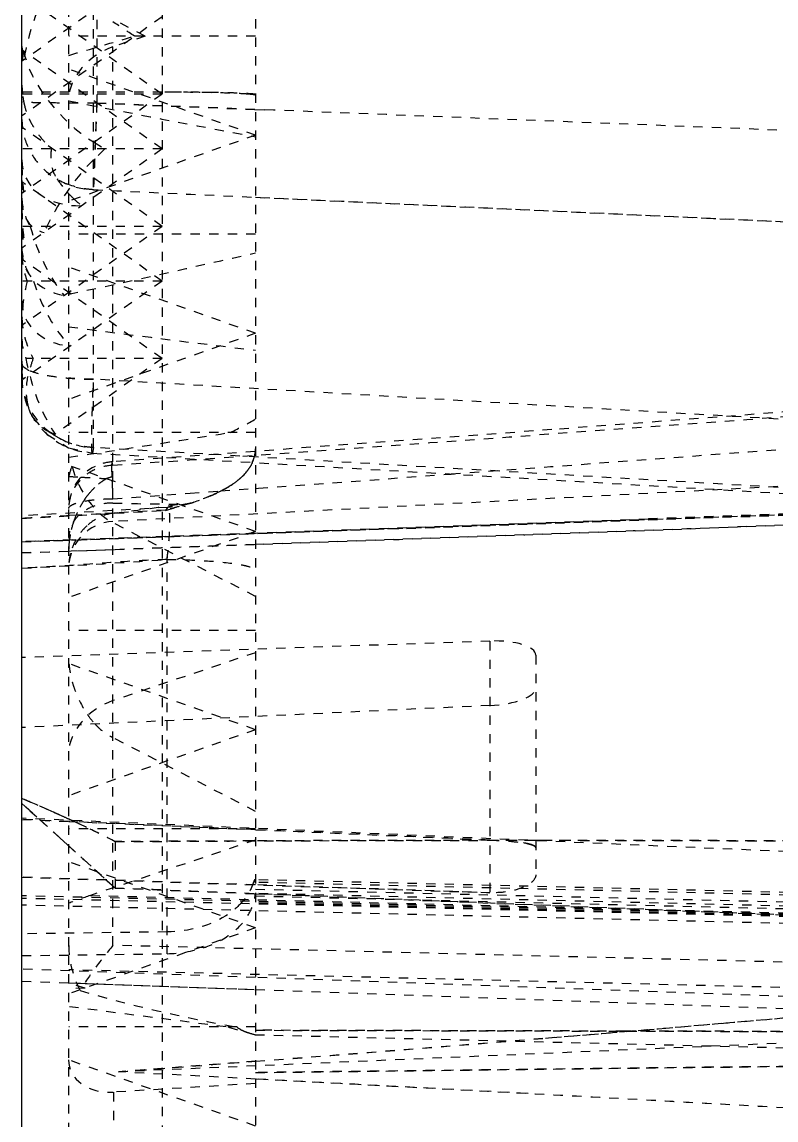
# Model space of a CAD drawing. Header units: millimetres. Extents: x 2089 to 2530, y 1631 to 2074.
# Drawn here: x 2403.78 to 2411.89, y 1802.09 to 1813.9 of the extents above; entities that cross this region are included whole.
import ezdxf

# ---------------------------------------------------------------- set-up
doc = ezdxf.new("R2010")
doc.units = ezdxf.units.MM
doc.linetypes.add('HIDDEN', pattern=[0.2, 0.1, -0.1])
doc.layers.add('DEFAULT_2', color=8, linetype='HIDDEN')

msp = doc.modelspace()

# ---------------------------------------------------------------- linework, layer by layer
at = {"color": 7, "linetype": 'Continuous'}
msp.add_line((2403.781, 1713.577), (2403.781, 2013.577), dxfattribs=at)
at = {"layer": 'DEFAULT_2', "color": 8, "linetype": 'HIDDEN'}
for p, q in [((2406.294, 1857.933), (2406.294, 1775.063)), ((2405.289, 1854.83), (2405.289, 1774.058)), ((2404.55, 1809.323), (2404.55, 1822.565)), ((2404.585, 1818.723), (2404.585, 1813.028)), ((2404.284, 1799.357), (2404.284, 1817.431)), ((2405.289, 1814.545), (2403.781, 1813.479)), ((2405.289, 1813.124), (2403.781, 1814.19)), ((2405.289, 1813.956), (2403.781, 1812.891)), ((2405.106, 1813.75), (2404.76, 1813.929)), ((2406.294, 1813.75), (2404.284, 1813.75)), ((2405.106, 1813.75), (2404.76, 1813.634)), ((2405.289, 1812.535), (2403.781, 1813.601)), ((2404.76, 1803.968), (2404.76, 1813.634)), ((2406.294, 1812.684), (2404.284, 1813.394)), ((2405.289, 1813.146), (2403.781, 1813.146)), ((2405.289, 1813.124), (2403.781, 1813.124)), ((2405.289, 1813.124), (2403.781, 1812.058)), ((2404.585, 1813.028), (2404.55, 1812.097)), ((2406.487, 1812.953), (2404.585, 1813.028)), ((2404.585, 1813.028), (2406.287, 1812.96)), ((2406.287, 1812.96), (2406.487, 1812.953)), ((2405.289, 1811.703), (2403.781, 1812.769)), ((2406.294, 1812.684), (2404.284, 1811.973)), ((2405.289, 1812.535), (2403.781, 1812.535)), ((2405.289, 1812.535), (2403.781, 1811.469)), ((2404.673, 1812.535), (2404.55, 1812.417)), ((2404.551, 1812.611), (2404.673, 1812.535)), ((2405.289, 1811.114), (2403.781, 1812.18)), ((2404.55, 1812.097), (2406.293, 1812.016)), ((2405.289, 1811.703), (2403.781, 1811.703)), ((2405.289, 1811.703), (2403.783, 1810.638)), ((2406.294, 1811.618), (2404.284, 1811.618)), ((2405.289, 1810.281), (2403.781, 1811.347)), ((2406.294, 1810.552), (2404.284, 1811.263)), ((2405.289, 1811.114), (2403.781, 1811.114)), ((2405.289, 1811.114), (2403.789, 1810.054)), ((2406.294, 1810.552), (2404.284, 1809.841)), ((2405.289, 1810.281), (2403.823, 1810.281)), ((2405.289, 1810.281), (2404.137, 1809.467)), ((2425.891, 1808.816), (2404.55, 1810.058)), ((2403.901, 1809.643), (2404.05, 1809.466)), ((2425.891, 1809.635), (2404.76, 1808.528)), ((2404.05, 1809.466), (2404.283, 1809.321)), ((2406.294, 1809.486), (2404.284, 1809.486)), ((2409.481, 1809.516), (2404.75, 1809.169)), ((2404.283, 1809.321), (2404.538, 1809.263)), ((2404.55, 1809.323), (2404.538, 1809.263)), ((2404.538, 1809.263), (2425.891, 1808.02)), ((2425.891, 1808.081), (2404.55, 1809.323)), ((2406.294, 1808.42), (2404.284, 1809.131)), ((2404.76, 1809.132), (2404.75, 1809.169)), ((2425.408, 1809.113), (2410.505, 1808.554)), ((2425.406, 1809.061), (2403.781, 1808.306)), ((2406.325, 1808.886), (2408.399, 1809.038)), ((2405.916, 1808.856), (2406.294, 1808.884)), ((2406.294, 1808.884), (2406.325, 1808.886)), ((2404.76, 1808.772), (2405.338, 1808.814)), ((2405.338, 1808.814), (2405.589, 1808.832)), ((2405.589, 1808.832), (2405.916, 1808.856)), ((2405.348, 1808.679), (2403.781, 1808.588)), ((2403.781, 1808.56), (2405.324, 1808.647)), ((2405.327, 1808.65), (2404.807, 1808.62)), ((2405.324, 1808.647), (2405.597, 1808.726)), ((2405.348, 1808.679), (2405.324, 1808.647)), ((2405.348, 1808.679), (2405.327, 1808.649)), ((2405.597, 1808.726), (2405.348, 1808.679)), ((2405.383, 1808.682), (2405.348, 1808.679)), ((2405.597, 1808.726), (2405.383, 1808.682)), ((2410.517, 1808.554), (2403.781, 1808.31)), ((2404.366, 1808.595), (2404.291, 1808.591)), ((2404.625, 1808.61), (2404.366, 1808.595)), ((2404.771, 1808.618), (2404.625, 1808.61)), ((2404.807, 1808.62), (2404.771, 1808.618)), ((2406.294, 1808.42), (2404.284, 1807.709)), ((2406.294, 1807.721), (2404.76, 1808.514)), ((2405.36, 1808.365), (2403.781, 1808.309)), ((2406.293, 1808.398), (2405.36, 1808.365)), ((2404.277, 1808.206), (2403.781, 1808.189)), ((2404.311, 1808.208), (2404.277, 1808.206)), ((2404.774, 1808.224), (2404.311, 1808.208)), ((2405.283, 1808.243), (2404.774, 1808.224)), ((2406.293, 1808.279), (2405.283, 1808.243)), ((2405.341, 1803.878), (2405.341, 1808.119)), ((2406.294, 1807.354), (2404.284, 1807.354)), ((2408.815, 1807.241), (2403.781, 1807.064)), ((2408.815, 1807.241), (2408.815, 1804.534)), ((2406.294, 1807.116), (2404.76, 1806.601)), ((2406.294, 1806.288), (2404.286, 1806.998)), ((2409.309, 1807.09), (2409.309, 1804.728)), ((2408.815, 1806.548), (2403.781, 1806.311)), ((2406.294, 1806.288), (2404.284, 1805.577)), ((2406.294, 1805.409), (2404.76, 1806.202)), ((2403.781, 1805.547), (2403.801, 1805.539)), ((2404.785, 1804.583), (2403.781, 1805.494)), ((2403.781, 1805.494), (2403.866, 1805.416)), ((2428.404, 1804.26), (2403.781, 1805.335)), ((2403.866, 1805.416), (2403.98, 1805.314)), ((2403.781, 1805.322), (2404.287, 1805.3)), ((2406.294, 1805.212), (2403.781, 1805.322)), ((2403.98, 1805.314), (2404.116, 1805.19)), ((2406.294, 1805.222), (2404.284, 1805.222)), ((2404.287, 1805.3), (2406.298, 1805.212)), ((2408.815, 1805.101), (2406.294, 1805.212)), ((2406.298, 1805.212), (2408.815, 1805.101)), ((2404.116, 1805.19), (2404.192, 1805.121)), ((2404.192, 1805.121), (2404.284, 1805.038)), ((2406.294, 1805.101), (2404.517, 1804.504)), ((2408.898, 1805.097), (2408.815, 1805.097)), ((2409.308, 1805.097), (2408.898, 1805.097)), ((2409.382, 1805.097), (2409.308, 1805.097)), ((2404.284, 1805.038), (2404.451, 1804.886)), ((2404.785, 1805.084), (2404.785, 1804.583)), ((2406.294, 1805.091), (2406.256, 1805.091)), ((2406.294, 1804.156), (2404.284, 1804.867)), ((2404.451, 1804.886), (2404.591, 1804.759)), ((2404.591, 1804.759), (2404.677, 1804.681)), ((2403.781, 1804.701), (2408.815, 1804.534)), ((2406.293, 1804.618), (2403.781, 1804.701)), ((2404.677, 1804.681), (2404.785, 1804.583)), ((2431.821, 1804.037), (2406.271, 1804.646)), ((2431.821, 1804.064), (2406.287, 1804.673)), ((2404.517, 1804.504), (2416.925, 1804.194)), ((2404.785, 1804.583), (2406.289, 1804.523)), ((2408.815, 1804.534), (2406.293, 1804.618)), ((2406.294, 1804.572), (2431.821, 1803.964)), ((2431.821, 1803.917), (2406.294, 1804.526)), ((2431.821, 1803.832), (2403.781, 1804.5)), ((2431.821, 1803.805), (2403.781, 1804.473)), ((2431.821, 1803.731), (2403.781, 1804.4)), ((2406.289, 1804.499), (2431.821, 1803.89)), ((2431.821, 1803.816), (2406.294, 1804.425)), ((2406.294, 1804.156), (2404.284, 1803.446)), ((2405.341, 1804.112), (2403.781, 1804.092)), ((2412.359, 1803.778), (2404.76, 1803.968)), ((2403.781, 1803.857), (2405.341, 1803.878)), ((2406.294, 1803.622), (2403.781, 1803.711)), ((2416.931, 1803.391), (2404.284, 1803.704)), ((2403.781, 1803.582), (2404.284, 1803.564)), ((2403.781, 1803.582), (2406.294, 1803.493)), ((2404.284, 1803.564), (2404.372, 1803.561)), ((2404.46, 1803.508), (2404.284, 1803.556)), ((2404.372, 1803.561), (2404.409, 1803.56)), ((2404.409, 1803.56), (2404.462, 1803.558)), ((2404.462, 1803.558), (2405.992, 1803.503)), ((2404.46, 1803.508), (2404.284, 1803.497)), ((2405.992, 1803.503), (2406.105, 1803.499)), ((2406.105, 1803.499), (2406.294, 1803.493)), ((2406.294, 1803.493), (2411.983, 1803.29)), ((2405.977, 1803.09), (2404.284, 1803.308)), ((2406.294, 1803.09), (2404.284, 1803.09)), ((2406.294, 1803.003), (2405.977, 1803.09)), ((2406.291, 1803.006), (2412.366, 1802.857)), ((2406.294, 1803.054), (2414.049, 1803.036)), ((2410.27, 1803.045), (2406.294, 1803.054)), ((2414.334, 1803.036), (2410.27, 1803.045)), ((2411.892, 1802.912), (2404.819, 1802.607)), ((2431.821, 1802.897), (2406.294, 1802.599)), ((2406.294, 1802.024), (2404.284, 1802.735)), ((2406.294, 1802.599), (2414.05, 1802.69)), ((2406.294, 1802.529), (2404.819, 1802.607)), ((2406.294, 1802.529), (2404.82, 1802.607)), ((2406.294, 1802.481), (2404.764, 1802.388)), ((2404.764, 1802.388), (2404.764, 1800.97))]:
    msp.add_line(p, q, dxfattribs=at)
msp.add_lwpolyline([(2417.839, 1810.157), (2414.249, 1809.877), (2409.481, 1809.516)], dxfattribs=at)
for centre, radius, start, end in [((2404.925, 1813.259), 1.146, 187.8956, 191.1879), ((2405.198, 1812.9), 1.246, 221.5137, 222.6581), ((2847.073, 11298.696), 9496.914, 267.3292515, 267.4581375), ((2405.137, 1812.843), 1.162, 222.6357, 225.9906), ((2404.585, 1810.066), 0.804, 180, 266.6688), ((2403.993, 1810.461), 0.336, 243.3553, 246.0047), ((2404.535, 1813.073), 3.014, 264.6944, 265.1737), ((2256.561, 3906.056), 2102.154, 274.042611, 274.415209), ((2404.236, 1809.85), 0.394, 211.7405, 215.0272), ((2270.641, 3673.713), 1869.756, 274.225211, 274.487235), ((2404.539, 1810.095), 0.759, 233.1256, 237.3921), ((2404.348, 1810.097), 0.664, 246.5458, 251.5157), ((2404.569, 1810.144), 0.817, 237.4317, 245.1572), ((2404.593, 1810.195), 0.874, 245.1509, 256.1063), ((2405.917, 1809.32), 0.377, 342.9008, 0.0129), ((2404.784, 1808.671), 0.499, 115.6297, 180), ((2405.901, 1809.325), 0.393, 335.5469, 342.8581), ((2068.869, 11121.521), 9319.352, 272.059497, 272.1925672), ((2406.701, 1852.515), 43.57, 266.8196, 266.992), ((2405.813, 1809.376), 0.496, 320.6781, 326.3694), ((2414.142, 1809.384), 9.402, 182.5463, 183.7315), ((2405.279, 1808.208), 0.994, 145.7588, 155.2815), ((2404.785, 1811.292), 2.692, 287.5647, 288.3098), ((2416.588, 1597.9), 211.049, 93.34046, 93.47911), ((2404.786, 1808.026), 0.502, 93, 180), ((2405.296, 1808.197), 1.014, 160.5117, 169.1036), ((2405.312, 1808.192), 1.031, 155.2706, 160.5614), ((2405.177, 1808.216), 0.893, 172.6889, 179.9473), ((2405.242, 1808.208), 0.958, 169.1366, 172.7171), ((2394.616, 1783.981), 23.433, 66.7548, 66.9233), ((2395.8, 1786.725), 20.444, 65.9305, 66.7691), ((2396.801, 1788.977), 17.98, 65.7416, 65.9161), ((2397.291, 1790.061), 16.79, 65.3812, 65.7437), ((2397.772, 1791.113), 15.634, 65.1397, 65.3796), ((2398.313, 1792.278), 14.349, 64.5746, 65.1441), ((2399.433, 1794.626), 11.747, 62.8967, 64.5922), ((2409.397, 1036.062), 769.036, 90.043362, 90.231173), ((2364.341, 2347.764), 546.656, 274.40156, 275.08252), ((2375.118, 2224.562), 422.984, 274.91396, 275.10666), ((2365.272, 2339.359), 538.202, 274.70439, 274.91147), ((2351.141, 2511.006), 710.429, 274.452601, 274.704875), ((2308.753, -40.393), 1845.502, 86.79304, 86.970315)]:
    msp.add_arc(centre, radius, start, end, dxfattribs=at)
for centre, major_axis, ratio, start_param, end_param in [((2404.585, 1813.959), (0.583, 1.242), 0.445633, 1.296588, 2.151586), ((2366.77, 1818.173), (40.517, -7.376), 0.16746, 0.369991, 0.38681), ((2384.054, 1815.303), (36.896, 6.717), 0.16746, -1.021269, -0.99814), ((2404.585, 1814.106), (0.705, 0.737), 0.52395, -3.642384, -3.4119), ((2404.786, 1813.218), (0.45, 0.319), 0.698611, 1.163003, 2.681439), ((2404.585, 1812.67), (-0.583, 1.242), 0.445633, 0.554189, 0.759523), ((2404.585, 1813.268), (-0.705, 0.737), 0.52395, 0.706126, 2.027955), ((2408.082, 1817.852), (31.861, -5.8), 0.16746, 4.6234, 4.686712), ((2404.585, 1812.57), (0.768, 0.331), 0.721445, 2.839694, 4.211458), ((2404.585, 1811.406), (0.583, 1.242), 0.445633, 0.854906, 1.594266), ((2404.585, 1812.029), (-0.272, 1.376), 0.549779, 1.225061, 1.432911), ((2404.585, 1812.348), (0.768, 0.331), 0.721445, 2.839694, 3.047543), ((2404.585, 1811.855), (0.768, -0.331), 0.721445, -2.839694, -2.364012), ((2404.585, 1812.448), (0.705, 0.737), 0.52395, 2.640801, 3.428604), ((2404.585, 1811.553), (-0.272, 1.376), 0.549779, 7.508246, 7.789894), ((2404.585, 1811.812), (0.768, 0.331), 0.721445, 2.839694, 3.121342), ((2404.585, 1812.029), (-0.272, 1.376), 0.549779, -4.582443, -3.936058), ((2404.585, 1811.319), (0.768, -0.331), 0.721445, 3.443492, 4.003624), ((2404.585, 1811.59), (0.768, 0.331), 0.721445, 2.839694, 3.96176), ((2404.585, 1810.924), (-0.705, 0.737), 0.52395, 6.783977, 7.156762), ((2396.669, 1815.401), (34.252, 6.236), 0.16746, -1.37719, -1.316576), ((2404.585, 1811.406), (0.583, 1.242), 0.445633, -4.273901, -3.901116), ((2404.585, 1811.553), (-0.272, 1.376), 0.549779, 1.785194, 2.430099), ((2404.585, 1811.053), (0.768, 0.331), 0.721445, 2.839694, 4.044731), ((2404.585, 1810.403), (-0.272, 1.376), 0.549779, 1.225061, 1.291618), ((2404.585, 1810.238), (-0.705, 0.737), 0.52395, 0.500792, 1.052708), ((2404.585, 1810.831), (0.768, 0.331), 0.721445, 2.839694, 2.906251), ((2395.468, 1817.95), (34.504, -6.281), 0.16746, -1.28209, -1.221342), ((2404.585, 1810.338), (0.768, -0.331), 0.721445, -2.839694, -2.51455), ((2404.585, 1809.926), (-0.272, 1.376), 0.549779, 7.508246, 7.653224), ((2404.585, 1810.403), (-0.272, 1.376), 0.549779, 1.550204, 2.204777), ((2404.585, 1810.349), (0.583, 1.242), 0.445633, 1.830153, 1.932446), ((2404.585, 1810.295), (0.768, 0.331), 0.721445, 2.839694, 2.984672), ((2366.77, 1818.173), (40.517, -7.376), 0.16746, -0.221661, -0.19351), ((2409.283, 1815.499), (31.609, 5.754), 0.16746, -1.760031, -1.704498), ((2404.786, 1808.823), (-0.45, 0.319), 0.698611, 0.075136, 0.460154), ((2404.786, 1809.154), (-0.279, 0.668), 0.625763, 1.367165, 2.500583), ((2379.384, 1818.075), (37.874, -6.895), 0.16746, -0.806542, -0.781249), ((2370.239, 1818.146), (39.79, -7.244), 0.16746, 5.792321, 5.828986), ((2408.806, 1807.069), (0.502, 0.023), 0.341374, -0.015894, 1.537449), ((2404.786, 1806.808), (-0.45, 0.319), 0.698611, 0.35524, 0.460154), ((2408.806, 1806.719), (0.502, 0.023), 0.341374, -1.569237, -0.015894), ((2404.786, 1806.185), (0.45, 0.319), 0.698611, 1.163003, 2.681439), ((2405.761, 1804.328), (2.276, 0.461), 0.210177, 2.105845, 2.233688), ((2404.786, 1803.739), (-0.279, 0.668), 0.625763, 0.982147, 1.695918), ((2405.454, 1803.785), (2.933, -0.665), 0.184848, 4.389122, 4.9727), ((2404.786, 1802.782), (0.495, 0.115), 0.763403, 2.965338, 4.492501)]:
    msp.add_ellipse(centre, major_axis=major_axis, ratio=ratio, start_param=start_param, end_param=end_param, dxfattribs=at)
for points in [[(2403.781, 1813.222), (2403.781, 1813.182), (2403.784, 1813.141), (2403.79, 1813.101)], [(2425.891, 1812.197), (2419.423, 1812.443), (2412.955, 1812.695), (2406.487, 1812.953)], [(2404.159, 1812.211), (2404.192, 1812.164), (2404.227, 1812.118), (2404.265, 1812.075)], [(2404.33, 1812.007), (2404.36, 1811.978), (2404.392, 1811.95), (2404.426, 1811.925)], [(2406.293, 1812.016), (2412.148, 1811.744), (2418.003, 1811.477), (2423.858, 1811.216)], [(2403.809, 1810.181), (2403.804, 1810.185), (2403.799, 1810.189), (2403.795, 1810.194)], [(2403.869, 1809.706), (2403.858, 1809.734), (2403.85, 1809.762), (2403.844, 1809.791)], [(2403.901, 1809.643), (2403.889, 1809.663), (2403.878, 1809.684), (2403.869, 1809.706)], [(2404.75, 1809.169), (2404.687, 1809.165), (2404.625, 1809.148), (2404.569, 1809.121)], [(2406.259, 1809.162), (2406.25, 1809.141), (2406.238, 1809.121), (2406.225, 1809.102)], [(2403.781, 1808.309), (2410.99, 1808.565), (2418.198, 1808.828), (2425.406, 1809.095)], [(2404.688, 1808.991), (2404.712, 1808.999), (2404.736, 1809.006), (2404.76, 1809.013)], [(2406.135, 1808.998), (2406.119, 1808.983), (2406.102, 1808.969), (2406.084, 1808.956)], [(2406.196, 1809.062), (2406.178, 1809.039), (2406.157, 1809.018), (2406.135, 1808.998)], [(2425.406, 1809.095), (2419.035, 1808.859), (2412.664, 1808.627), (2406.293, 1808.398)], [(2406.002, 1808.9), (2405.977, 1808.885), (2405.952, 1808.871), (2405.926, 1808.858)], [(2406.084, 1808.956), (2406.058, 1808.936), (2406.03, 1808.917), (2406.002, 1808.9)], [(2404.457, 1808.767), (2404.47, 1808.786), (2404.484, 1808.805), (2404.498, 1808.822)], [(2405.926, 1808.858), (2405.892, 1808.841), (2405.857, 1808.824), (2405.821, 1808.809)], [(2405.471, 1808.689), (2405.423, 1808.675), (2405.375, 1808.663), (2405.327, 1808.65)], [(2405.597, 1808.726), (2405.555, 1808.713), (2405.513, 1808.701), (2405.471, 1808.689)], [(2415.574, 1808.62), (2412.48, 1808.505), (2409.387, 1808.391), (2406.293, 1808.279)], [(2404.362, 1808.332), (2404.336, 1808.285), (2404.316, 1808.235), (2404.302, 1808.184)], [(2404.302, 1808.184), (2404.29, 1808.136), (2404.284, 1808.087), (2404.284, 1808.038)], [(2403.781, 1808.026), (2404.301, 1808.05), (2404.821, 1808.082), (2405.341, 1808.119)], [(2406.256, 1805.091), (2405.766, 1805.089), (2405.276, 1805.087), (2404.785, 1805.084)], [(2406.289, 1804.523), (2410.02, 1804.374), (2413.75, 1804.225), (2417.481, 1804.073)], [(2428.404, 1802.835), (2421.034, 1803.098), (2413.664, 1803.36), (2406.294, 1803.622)], [(2406.294, 1803.493), (2413.664, 1803.23), (2421.034, 1802.966), (2428.404, 1802.702)], [(2406.091, 1803.09), (2406.107, 1803.077), (2406.125, 1803.066), (2406.144, 1803.056)], [(2406.144, 1803.056), (2406.165, 1803.046), (2406.187, 1803.037), (2406.209, 1803.03)], [(2406.209, 1803.03), (2406.235, 1803.021), (2406.261, 1803.014), (2406.288, 1803.007)], [(2404.82, 1802.607), (2405.312, 1802.645), (2405.803, 1802.682), (2406.294, 1802.721)], [(2406.294, 1802.721), (2405.803, 1802.682), (2405.312, 1802.645), (2404.82, 1802.607)], [(2409.226, 1802.372), (2408.248, 1802.425), (2407.271, 1802.477), (2406.294, 1802.529)], [(2411.995, 1802.219), (2411.072, 1802.271), (2410.149, 1802.321), (2409.226, 1802.372)]]:
    msp.add_open_spline(points, degree=3, dxfattribs=at)
for points, knots in [([(2406.294, 1813.12), (2406.294, 1813.122), (2406.285, 1813.123), (2406.275, 1813.126), (2406.251, 1813.128), (2406.22, 1813.13), (2406.178, 1813.133), (2406.103, 1813.136), (2405.989, 1813.14), (2405.832, 1813.143), (2405.656, 1813.145), (2405.473, 1813.147), (2405.35, 1813.147), (2405.289, 1813.147)], [0, 0, 0, 0, 0.004745, 0.017648, 0.039602, 0.071236, 0.112946, 0.164339, 0.293803, 0.453574, 0.632404, 0.818112, 1, 1, 1, 1]), ([(2406.217, 1813.125), (2406.165, 1813.129), (2406.036, 1813.135), (2405.727, 1813.144), (2405.469, 1813.146), (2405.289, 1813.146)], [0, 0, 0, 0, 0.168679, 0.415562, 1, 1, 1, 1]), ([(2406.294, 1813.112), (2406.294, 1813.114), (2406.285, 1813.117), (2406.273, 1813.119), (2406.247, 1813.122), (2406.228, 1813.124), (2406.217, 1813.125)], [0, 0, 0, 0, 0.069538, 0.250658, 0.557702, 1, 1, 1, 1]), ([(2404.585, 1813.028), (2404.487, 1813.028), (2404.301, 1813.029), (2404.081, 1813.03), (2403.934, 1813.033), (2403.86, 1813.034), (2403.813, 1813.036), (2403.79, 1813.037), (2403.783, 1813.038)], [0, 0, 0, 0, 0.367059, 0.696773, 0.822845, 0.915701, 0.973928, 1, 1, 1, 1]), ([(2403.801, 1813.036), (2403.804, 1813.022), (2403.817, 1812.961), (2403.839, 1812.902), (2403.859, 1812.859)], [0, 0, 0, 0, 0.239739, 1, 1, 1, 1]), ([(2404.585, 1813.028), (2404.581, 1812.929), (2404.57, 1812.619), (2404.559, 1812.308), (2404.55, 1812.097)], [0, 0, 0, 0, 0.320276, 1, 1, 1, 1]), ([(2403.781, 1812.852), (2403.781, 1812.765), (2403.816, 1812.577), (2403.978, 1812.326), (2404.238, 1812.148), (2404.447, 1812.101), (2404.55, 1812.097)], [0, 0, 0, 0, 0.221181, 0.471713, 0.738633, 1, 1, 1, 1]), ([(2403.859, 1812.859), (2403.865, 1812.844), (2403.895, 1812.784), (2403.932, 1812.727), (2403.962, 1812.686)], [0, 0, 0, 0, 0.241332, 1, 1, 1, 1]), ([(2403.962, 1812.686), (2403.972, 1812.673), (2404.013, 1812.62), (2404.06, 1812.57), (2404.096, 1812.535)], [0, 0, 0, 0, 0.245166, 1, 1, 1, 1]), ([(2404.096, 1812.535), (2404.088, 1812.477), (2404.086, 1812.363), (2404.129, 1812.255), (2404.159, 1812.211)], [0, 0, 0, 0, 0.52309, 1, 1, 1, 1]), ([(2404.55, 1812.097), (2404.517, 1812.099), (2404.381, 1812.113), (2404.248, 1812.159), (2404.159, 1812.211)], [0, 0, 0, 0, 0.242467, 1, 1, 1, 1]), ([(2403.795, 1810.194), (2403.793, 1810.197), (2403.786, 1810.205), (2403.781, 1810.217), (2403.781, 1810.225)], [0, 0, 0, 0, 0.285414, 1, 1, 1, 1]), ([(2403.842, 1810.161), (2403.839, 1810.163), (2403.827, 1810.169), (2403.816, 1810.176), (2403.809, 1810.181)], [0, 0, 0, 0, 0.274993, 1, 1, 1, 1]), ([(2403.781, 1810.078), (2403.781, 1809.982), (2403.821, 1809.787), (2403.993, 1809.54), (2404.247, 1809.372), (2404.449, 1809.327), (2404.55, 1809.323)], [0, 0, 0, 0, 0.242931, 0.489904, 0.742798, 1, 1, 1, 1]), ([(2403.844, 1809.791), (2403.838, 1809.819), (2403.822, 1809.939), (2403.836, 1810.063), (2403.861, 1810.152)], [0, 0, 0, 0, 0.235235, 1, 1, 1, 1]), ([(2403.861, 1810.152), (2403.899, 1810.136), (2403.994, 1810.109), (2404.223, 1810.07), (2404.415, 1810.059), (2404.55, 1810.058)], [0, 0, 0, 0, 0.178141, 0.41932, 1, 1, 1, 1]), ([(2404.55, 1810.058), (2404.527, 1810.058), (2404.438, 1810.06), (2404.348, 1810.065), (2404.282, 1810.07)], [0, 0, 0, 0, 0.254928, 1, 1, 1, 1]), ([(2404.538, 1809.263), (2404.537, 1809.263), (2404.536, 1809.27), (2404.534, 1809.28), (2404.533, 1809.299), (2404.532, 1809.323), (2404.532, 1809.355), (2404.532, 1809.411), (2404.532, 1809.495), (2404.535, 1809.612), (2404.539, 1809.748), (2404.544, 1809.899), (2404.548, 1810.004), (2404.55, 1810.058)], [0, 0, 0, 0, 0.005354, 0.019306, 0.042105, 0.073675, 0.113852, 0.162295, 0.282464, 0.430905, 0.603453, 0.795305, 1, 1, 1, 1]), ([(2404.083, 1809.488), (2404.066, 1809.495), (2404.001, 1809.528), (2403.945, 1809.58), (2403.914, 1809.624)], [0, 0, 0, 0, 0.261032, 1, 1, 1, 1]), ([(2404.55, 1809.323), (2404.536, 1809.324), (2404.48, 1809.328), (2404.425, 1809.337), (2404.383, 1809.347)], [0, 0, 0, 0, 0.245299, 1, 1, 1, 1]), ([(2404.538, 1809.263), (2404.537, 1809.263), (2404.536, 1809.27), (2404.534, 1809.279), (2404.533, 1809.298), (2404.533, 1809.311), (2404.532, 1809.32)], [0, 0, 0, 0, 0.072839, 0.262219, 0.5716, 1, 1, 1, 1]), ([(2405.597, 1808.726), (2405.687, 1808.755), (2405.857, 1808.817), (2406.082, 1808.94), (2406.25, 1809.105), (2406.294, 1809.251), (2406.294, 1809.32)], [0, 0, 0, 0, 0.291632, 0.556705, 0.78808, 1, 1, 1, 1]), ([(2404.76, 1809.132), (2404.697, 1809.129), (2404.572, 1809.101), (2404.415, 1808.998), (2404.309, 1808.847), (2404.284, 1808.727), (2404.284, 1808.668)], [0, 0, 0, 0, 0.25882, 0.512328, 0.758686, 1, 1, 1, 1]), ([(2404.75, 1809.169), (2404.748, 1809.169), (2404.747, 1809.161), (2404.746, 1809.15), (2404.745, 1809.13), (2404.745, 1809.115), (2404.745, 1809.106)], [0, 0, 0, 0, 0.078695, 0.281184, 0.593648, 1, 1, 1, 1]), ([(2404.414, 1809.005), (2404.46, 1809.002), (2404.551, 1808.998), (2404.642, 1808.991), (2404.688, 1808.988)], [0, 0, 0, 0, 0.499252, 1, 1, 1, 1]), ([(2404.745, 1809.106), (2404.745, 1809.097), (2404.746, 1809.051), (2404.747, 1809.004), (2404.749, 1808.966)], [0, 0, 0, 0, 0.193801, 1, 1, 1, 1]), ([(2404.498, 1808.822), (2404.522, 1808.852), (2404.557, 1808.889), (2404.596, 1808.922), (2404.605, 1808.93)], [0, 0, 0, 0, 0.745292, 1, 1, 1, 1]), ([(2404.605, 1808.93), (2404.625, 1808.946), (2404.651, 1808.967), (2404.68, 1808.984), (2404.688, 1808.988)], [0, 0, 0, 0, 0.743113, 1, 1, 1, 1]), ([(2404.284, 1808.668), (2404.284, 1808.685), (2404.319, 1808.709), (2404.366, 1808.726), (2404.453, 1808.749), (2404.585, 1808.766), (2404.698, 1808.772), (2404.76, 1808.772)], [0, 0, 0, 0, 0.105308, 0.199162, 0.320452, 0.631762, 1, 1, 1, 1]), ([(2405.821, 1808.809), (2405.806, 1808.802), (2405.743, 1808.776), (2405.679, 1808.753), (2405.631, 1808.737)], [0, 0, 0, 0, 0.244894, 1, 1, 1, 1]), ([(2404.76, 1808.725), (2404.694, 1808.727), (2404.57, 1808.709), (2404.413, 1808.626), (2404.308, 1808.5), (2404.284, 1808.396), (2404.284, 1808.346)], [0, 0, 0, 0, 0.290926, 0.545978, 0.776048, 1, 1, 1, 1]), ([(2405.341, 1808.119), (2405.35, 1808.189), (2405.364, 1808.32), (2405.373, 1808.475), (2405.373, 1808.578), (2405.368, 1808.631), (2405.364, 1808.662), (2405.353, 1808.68), (2405.348, 1808.679)], [0, 0, 0, 0, 0.371282, 0.696279, 0.822015, 0.915549, 0.973673, 1, 1, 1, 1]), ([(2405.341, 1808.119), (2405.351, 1808.188), (2405.364, 1808.319), (2405.373, 1808.475), (2405.373, 1808.578), (2405.368, 1808.632), (2405.364, 1808.662), (2405.353, 1808.68), (2405.348, 1808.679)], [0, 0, 0, 0, 0.371189, 0.696269, 0.82202, 0.915579, 0.973751, 1, 1, 1, 1]), ([(2404.76, 1808.617), (2404.731, 1808.613), (2404.629, 1808.59), (2404.536, 1808.533), (2404.48, 1808.481)], [0, 0, 0, 0, 0.273654, 1, 1, 1, 1]), ([(2404.48, 1808.481), (2404.468, 1808.47), (2404.423, 1808.425), (2404.385, 1808.373), (2404.362, 1808.332)], [0, 0, 0, 0, 0.255777, 1, 1, 1, 1]), ([(2405.341, 1808.119), (2405.211, 1808.113), (2404.886, 1808.099), (2404.366, 1808.055), (2403.976, 1808.034), (2403.781, 1808.025)], [0, 0, 0, 0, 0.250028, 0.624996, 1, 1, 1, 1]), ([(2405.341, 1808.118), (2405.459, 1808.118), (2405.685, 1808.112), (2405.952, 1808.091), (2406.128, 1808.066), (2406.217, 1808.045), (2406.269, 1808.029), (2406.294, 1808.007), (2406.294, 1807.999)], [0, 0, 0, 0, 0.365261, 0.696681, 0.823612, 0.916244, 0.972697, 1, 1, 1, 1]), ([(2404.286, 1806.998), (2404.288, 1806.981), (2404.295, 1806.911), (2404.31, 1806.842), (2404.324, 1806.792)], [0, 0, 0, 0, 0.245119, 1, 1, 1, 1]), ([(2404.324, 1806.792), (2404.333, 1806.763), (2404.372, 1806.644), (2404.431, 1806.531), (2404.485, 1806.452)], [0, 0, 0, 0, 0.240213, 1, 1, 1, 1]), ([(2404.485, 1806.452), (2404.491, 1806.443), (2404.517, 1806.406), (2404.546, 1806.371), (2404.569, 1806.346)], [0, 0, 0, 0, 0.244952, 1, 1, 1, 1]), ([(2404.569, 1806.346), (2404.582, 1806.332), (2404.639, 1806.276), (2404.706, 1806.23), (2404.76, 1806.202)], [0, 0, 0, 0, 0.240545, 1, 1, 1, 1]), ([(2404.785, 1805.084), (2404.706, 1805.124), (2404.376, 1805.288), (2404.038, 1805.438), (2403.781, 1805.547)], [0, 0, 0, 0, 0.241665, 1, 1, 1, 1]), ([(2404.785, 1805.084), (2406.971, 1805.096), (2410.247, 1805.105), (2414.605, 1805.075), (2416.777, 1805.033), (2417.859, 1804.999)], [0, 0, 0, 0, 0.501602, 0.751558, 1, 1, 1, 1]), ([(2408.815, 1805.101), (2408.879, 1805.098), (2408.996, 1805.091), (2409.132, 1805.078), (2409.223, 1805.062), (2409.27, 1805.049), (2409.309, 1805.031), (2409.309, 1805.015)], [0, 0, 0, 0, 0.375196, 0.690842, 0.811941, 0.903927, 1, 1, 1, 1]), ([(2417.859, 1804.999), (2416.451, 1805.043), (2413.625, 1805.089), (2410.799, 1805.097), (2409.382, 1805.097)], [0, 0, 0, 0, 0.498422, 1, 1, 1, 1]), ([(2409.269, 1805.048), (2409.263, 1805.05), (2409.233, 1805.06), (2409.201, 1805.066), (2409.176, 1805.07)], [0, 0, 0, 0, 0.203061, 1, 1, 1, 1]), ([(2409.309, 1805.015), (2409.309, 1805.018), (2409.302, 1805.035), (2409.283, 1805.042), (2409.269, 1805.048)], [0, 0, 0, 0, 0.172928, 1, 1, 1, 1]), ([(2406.271, 1804.646), (2406.265, 1804.627), (2406.235, 1804.547), (2406.186, 1804.475), (2406.142, 1804.427)], [0, 0, 0, 0, 0.235658, 1, 1, 1, 1]), ([(2406.286, 1804.673), (2406.283, 1804.673), (2406.277, 1804.662), (2406.274, 1804.653), (2406.271, 1804.646)], [0, 0, 0, 0, 0.31223, 1, 1, 1, 1]), ([(2406.294, 1804.638), (2406.294, 1804.641), (2406.293, 1804.651), (2406.293, 1804.661), (2406.291, 1804.668)], [0, 0, 0, 0, 0.325551, 1, 1, 1, 1]), ([(2409.309, 1804.728), (2409.309, 1804.7), (2409.279, 1804.656), (2409.224, 1804.616), (2409.136, 1804.573), (2408.997, 1804.538), (2408.878, 1804.532), (2408.815, 1804.534)], [0, 0, 0, 0, 0.146863, 0.248063, 0.369273, 0.663152, 1, 1, 1, 1]), ([(2417.864, 1804.061), (2416.774, 1804.105), (2414.594, 1804.19), (2410.235, 1804.365), (2406.965, 1804.496), (2404.785, 1804.583)], [0, 0, 0, 0, 0.25, 0.5, 1, 1, 1, 1]), ([(2406.289, 1804.499), (2406.29, 1804.503), (2406.291, 1804.508), (2406.294, 1804.531), (2406.294, 1804.526)], [0, 0, 0, 0, 0.433692, 1, 1, 1, 1]), ([(2405.341, 1803.878), (2405.476, 1803.88), (2405.723, 1803.919), (2406.025, 1804.069), (2406.219, 1804.268), (2406.279, 1804.425), (2406.289, 1804.499)], [0, 0, 0, 0, 0.331759, 0.601735, 0.816778, 1, 1, 1, 1]), ([(2406.142, 1804.427), (2406.103, 1804.383), (2405.881, 1804.192), (2405.574, 1804.115), (2405.341, 1804.112)], [0, 0, 0, 0, 0.201671, 1, 1, 1, 1]), ([(2404.76, 1803.968), (2404.695, 1803.89), (2404.571, 1803.732), (2404.457, 1803.567), (2404.406, 1803.482)], [0, 0, 0, 0, 0.508201, 1, 1, 1, 1])]:
    msp.add_open_spline(points, degree=3, knots=knots, dxfattribs=at)

doc.saveas('drawing.dxf')
